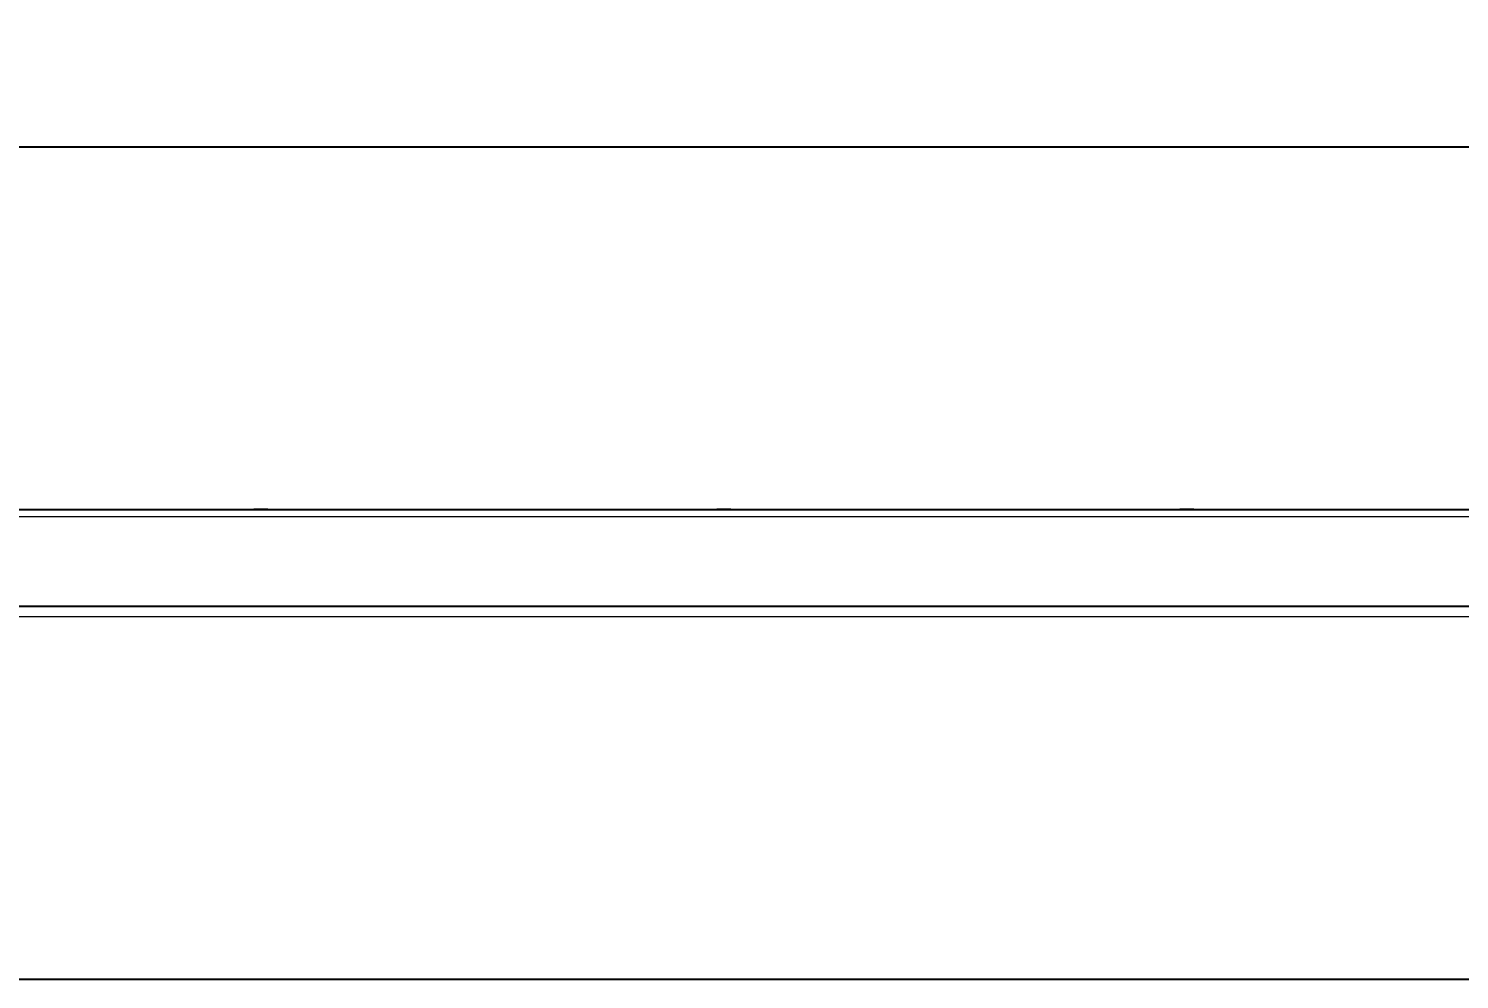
# Model space of a CAD drawing. Header units: millimetres. Extents: x 0 to 1486, y 0 to 1051.
# Drawn here: x 679.7 to 783.2, y 593.6 to 662.4 of the extents above; entities that cross this region are included whole.
import ezdxf

# ---------------------------------------------------------------- set-up
doc = ezdxf.new("R2010")
doc.units = ezdxf.units.MM
doc.header["$LTSCALE"] = 1.25
for name, color, linetype, lineweight, true_color in [('Bemaßungen(DIN)', 7, 'Continuous', 5, 0x262659), ('Sichtbare Kanten(DIN)', 7, 'Continuous', 25, 0x262659), ('Sichtbare tangentiale Kanten(DIN)', 7, 'Continuous', 15, 0x1a1a3e)]:
    doc.layers.add(name, color=color, linetype=linetype, lineweight=lineweight, true_color=true_color)
doc.styles.add('Aktuell-DINGroßer Text', font='arial.ttf')
doc.dimstyles.new('STANDARD-DIN', dxfattribs={"dimscale": 1.25, "dimtxt": 5.25, "dimasz": 2.5, "dimexe": 3.175, "dimexo": 0, "dimgap": 0.8, "dimtad": 1, "dimrnd": 1e-08, "dimtxsty": 'Aktuell-DINGroßer Text', "dimcen": 0.09, "dimdle": 10, "dimclrd": 256, "dimclre": 256, "dimclrt": 256, "dimazin": 2, "dimtfac": 0.666667, "dimtmove": 0, "dimatfit": 3, "dimfxl": 1, "dimtolj": 1, "dimlwd": 25, "dimlwe": 25, "dimarcsym": 0})

# ---------------------------------------------------------------- blocks, each defined once
blk = doc.blocks.new('*D10')
at = {"layer": 'Bemaßungen(DIN)', "color": 250, "linetype": 'Continuous', "lineweight": 25, "true_color": 0x3f3f3f, "transparency": 16777216}
for p, q in [((183.75, 622.64), (183.75, 657.86)), ((1105.75, 622.64), (1105.75, 657.86)), ((186.87, 653.89), (1102.62, 653.89))]:
    blk.add_line(p, q, dxfattribs=at)
at = {"layer": 'Bemaßungen(DIN)', "color": 250, "linetype": 'Continuous', "true_color": 0x3f3f3f, "transparency": 16777216}
for points in [[(186.87, 654.42), (186.87, 653.37), (183.75, 653.89)], [(1102.62, 654.42), (1102.62, 653.37), (1105.75, 653.89)]]:
    blk.add_solid(points, dxfattribs=at)
at = {"layer": 'Defpoints', "color": 0, "linetype": 'Continuous', "transparency": 16777216}
for p in [(1105.75, 653.89), (183.75, 622.64), (1105.75, 622.64)]:
    blk.add_point(p, dxfattribs=at)
at = {"layer": 'Bemaßungen(DIN)', "color": 179, "linetype": 'Continuous', "lineweight": 25, "true_color": 0x262659, "transparency": 16777216, "insert": (631.49, 662.35), "char_height": 6.5625, "attachment_point": 1, "style": 'Aktuell-DINGroßer Text'}
blk.add_mtext('\\A1;922{\\H4.375;±0,5}', dxfattribs=at)

msp = doc.modelspace()

# ---------------------------------------------------------------- linework, layer by layer
at = {"layer": 'Sichtbare Kanten(DIN)'}
for p, q in [((208.7485, 627.6443), (1080.7485, 627.6443)), ((696.9985, 627.6543), (695.9985, 627.6543)), ((695.9985, 627.6443), (695.9985, 627.6543)), ((696.3985, 627.6493), (696.5985, 627.6493)), ((696.3985, 627.6443), (696.3985, 627.6493)), ((696.5985, 627.6443), (696.5985, 627.6493)), ((696.9985, 627.6443), (696.9985, 627.6543)), ((706.3253, 627.6493), (706.4119, 627.6493)), ((706.3253, 627.6443), (706.3253, 627.6493)), ((706.4119, 627.6493), (706.5851, 627.6493)), ((706.4119, 627.6443), (706.4119, 627.6493)), ((706.5851, 627.6493), (706.6717, 627.6493)), ((706.5851, 627.6443), (706.5851, 627.6493)), ((706.6717, 627.6443), (706.6717, 627.6493)), ((730.4985, 627.6543), (729.4985, 627.6543)), ((729.4985, 627.6443), (729.4985, 627.6543)), ((729.8985, 627.6493), (730.0985, 627.6493)), ((729.8985, 627.6443), (729.8985, 627.6493)), ((730.0985, 627.6443), (730.0985, 627.6493)), ((730.4985, 627.6443), (730.4985, 627.6543)), ((739.8253, 627.6493), (739.9119, 627.6493)), ((739.8253, 627.6443), (739.8253, 627.6493)), ((739.9119, 627.6493), (740.0851, 627.6493)), ((739.9119, 627.6443), (739.9119, 627.6493)), ((740.0851, 627.6493), (740.1717, 627.6493)), ((740.0851, 627.6443), (740.0851, 627.6493)), ((740.1717, 627.6443), (740.1717, 627.6493)), ((763.9985, 627.6543), (762.9985, 627.6543)), ((762.9985, 627.6443), (762.9985, 627.6543)), ((763.3985, 627.6493), (763.5985, 627.6493)), ((763.3985, 627.6443), (763.3985, 627.6493)), ((763.5985, 627.6443), (763.5985, 627.6493)), ((763.9985, 627.6443), (763.9985, 627.6543)), ((773.3253, 627.6493), (773.4119, 627.6493)), ((773.3253, 627.6443), (773.3253, 627.6493)), ((773.4119, 627.6493), (773.5851, 627.6493)), ((773.4119, 627.6443), (773.4119, 627.6493)), ((773.5851, 627.6493), (773.6717, 627.6493)), ((773.5851, 627.6443), (773.5851, 627.6493)), ((773.6717, 627.6443), (773.6717, 627.6493)), ((191.7053, 620.6443), (1097.7916, 620.6443)), ((1067.9811, 593.6443), (221.5158, 593.6443))]:
    msp.add_line(p, q, dxfattribs=at)
at = {"layer": 'Sichtbare tangentiale Kanten(DIN)'}
for p, q in [((208.7485, 627.1443), (1080.7485, 627.1443)), ((209.8833, 619.8943), (1079.6136, 619.8943))]:
    msp.add_line(p, q, dxfattribs=at)

# ---------------------------------------------------------------- dimensions: what is measured, and where the dimension line sits
at = {"layer": 'Bemaßungen(DIN)', "color": 250, "linetype": 'Continuous', "lineweight": 25, "true_color": 0x3f3f3f}
dim = msp.add_linear_dim(base=(1105.7485, 653.8943), p1=(183.7485, 622.6443), p2=(1105.7485, 622.6443), angle=180, dimstyle='STANDARD-DIN', override={"dimgap": 0.8, "dimdec": 2, "dimtol": 1, "dimlim": 0, "dimtp": 0.5, "dimtm": 0.5, "dimtdec": 2, "dimtofl": 0, "dimatfit": 1}, dxfattribs=at)
dim.commit()
dim.dimension.update_dxf_attribs({"geometry": '*D10', "text_midpoint": (644.7485, 653.8943), "dimtype": 160})

doc.saveas('drawing.dxf')
